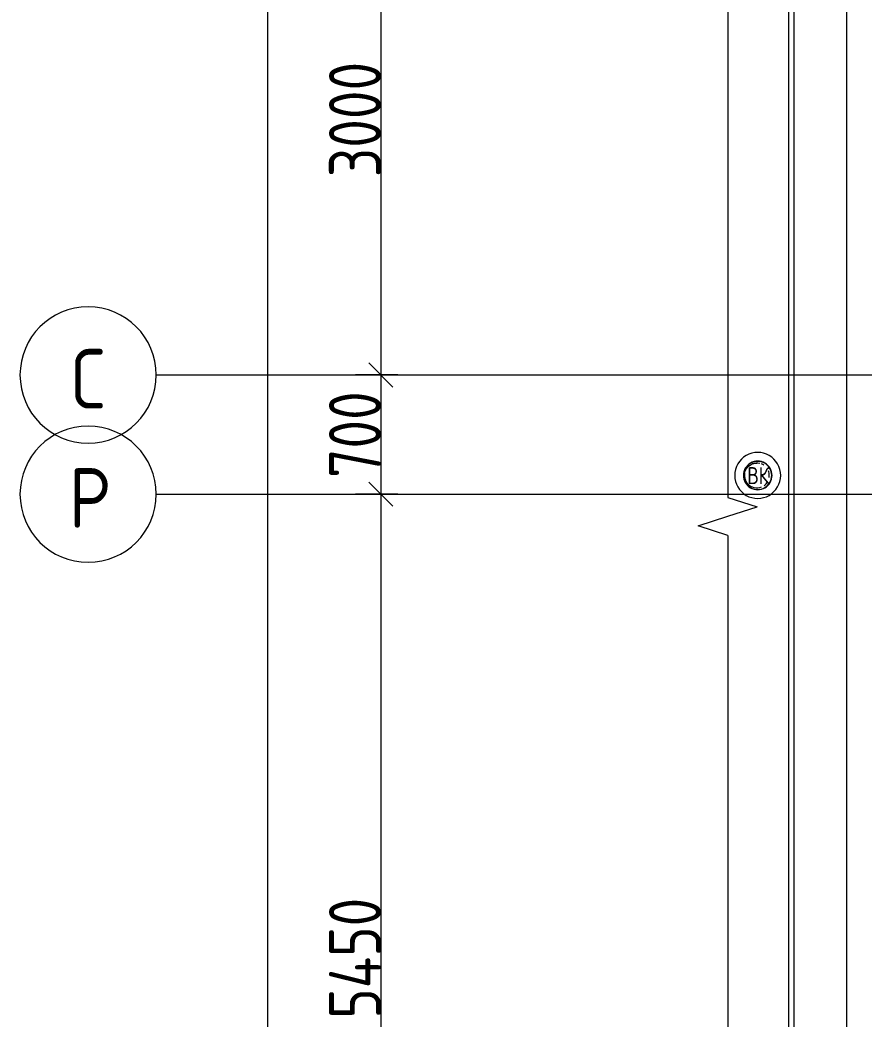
# Model space of a CAD drawing. Header units: millimetres. Extents: x -592259 to 288321, y -552984 to 293768.
# Drawn here: x 87963 to 92917, y -496087 to -490221 of the extents above; entities that cross this region are included whole.
import ezdxf

# ---------------------------------------------------------------- set-up
doc = ezdxf.new("R2010")
doc.units = ezdxf.units.MM
doc.linetypes.add('ADSK_Линия сетки', pattern=[2500, 2000, -250, 0, -250])
doc.layers.get('Defpoints').update_dxf_attribs({"color": 250})
for name, color, linetype, lineweight in [('Аннотация', 250, 'Continuous', 20), ('Обобщенные модели', 250, 'Continuous', 9), ('Оборудование', 7, 'Continuous', 9), ('Оси', 250, 'Continuous', 9), ('Размеры', 7, 'Continuous', 9), ('Узлы', 250, 'Continuous', 18)]:
    doc.layers.add(name, color=color, linetype=linetype, lineweight=lineweight)
doc.styles.add('GOST Common', font='', dxfattribs={"width": 0.9, "height": 350})
doc.styles.add('GOST Common_1', font='', dxfattribs={"width": 0.9, "height": 250})
doc.styles.add('ISOCPEUR', font='isocpeur.ttf', dxfattribs={"width": 0.8, "height": 100})
doc.styles.add('А3', font='ГОСТ тип А.ttf')
doc.styles.get('GOST Common').set_extended_font_data('GOST Common')
doc.styles.get('GOST Common_1').set_extended_font_data('GOST Common')
doc.dimstyles.new('ADSK_Основной_2_5_мм_Округление_до_10_мм_1', dxfattribs={"dimscale": 304.8, "dimtxt": 0.824897, "dimasz": 0.463911, "dimexe": 0.492126, "dimexo": 0.001615, "dimgap": 6.56168e-05, "dimtad": 1, "dimdec": 0, "dimlfac": 304.8, "dimrnd": 10, "dimdsep": 46, "dimtxsty": 'GOST Common_1', "dimblk1": 'OBLIQUE', "dimblk2": 'OBLIQUE', "dimsah": 1, "dimcen": 0.09, "dimdle": 0.492126, "dimazin": 0, "dimtfac": 1, "dimtdec": 4, "dimtix": 1, "dimtmove": 0, "dimatfit": 3, "dimfxl": 1, "dimtvp": 1, "dimtolj": 1, "dimtzin": 0, "dimlwd": 9, "dimlwe": 9, "dimarcsym": 2})

# ---------------------------------------------------------------- blocks, each defined once
blk = doc.blocks.new('Фартук_СКБ - 141_Фартук_СКБ_790-41422802-АР3_Кладочный план кровли _17_930 С2-3')
at = {"layer": 'Обобщенные модели'}
for p, q in [((11730, -829), (100, -829)), ((11730, -861.15631), (100, -861.15631))]:
    blk.add_line(p, q, dxfattribs=at)
blk = doc.blocks.new('TN_Фановая труба - Фановая труба-V87-АР3_Кладочный план кровли _17_930 С2-3')
at = {"layer": 'Оборудование'}
for p, q in [((68626.1, 51220.1), (68626, 51220.1)), ((68626, 50950.1), (68626.1, 50950.1))]:
    blk.add_line(p, q, dxfattribs=at)
at = {"layer": 'Оборудование', "flags": 128}
for points in [[(68548.2, 51085.1), (68549, 51095.9), (68551.4, 51106.5), (68555.3, 51116.5), (68560.7, 51125.9), (68567.4, 51134.4), (68575.3, 51141.8), (68584.2, 51148), (68593.9, 51152.8), (68604.2, 51156.1), (68614.8, 51157.8), (68621.2, 51158.1)], [(68548.2, 51085.1), (68549, 51074.3), (68551.4, 51063.8), (68555.3, 51053.7), (68560.7, 51044.3), (68567.4, 51035.8), (68575.3, 51028.4), (68584.2, 51022.2), (68593.9, 51017.4), (68604.2, 51014.1), (68614.8, 51012.4), (68621.2, 51012.1)]]:
    blk.add_lwpolyline(points, dxfattribs=at)
at = {"layer": 'Оборудование'}
for centre, major_axis, start_param, end_param in [((68626, 51085.1), (0, 135), 4.712389, 7.853982), ((68626, 51085.1), (0, 84), 4.712389, 7.853982), ((68625.9, 51085.1), (0, 82.6), 4.712389, 7.853982), ((68621.2, 51085.1), (0, 73), 6.039219, 6.675884), ((68621.2, 51085.1), (0, 73), 1.391802, 1.570796), ((68621.2, 51085.1), (0, 73), 0.699522, 0.975086), ((68621.2, 51085.1), (0, 73), 5.694137, 5.890486), ((68621.2, 51085.1), (0, 73), 4.712389, 5.105088), ((68626, 51085.1), (0, 135), 1.570796, 4.712389), ((68626, 51085.1), (0, 84), 1.570796, 4.712389), ((68625.9, 51085.1), (0, 82.6), 1.570796, 4.712389), ((68621.2, 51085.1), (0, 73), 1.570796, 1.963495), ((68621.2, 51085.1), (0, 73), 3.773834, 4.156695), ((68621.2, 51085.1), (0, 73), 4.533395, 4.712389), ((68621.2, 51085.1), (0, 73), 2.552544, 2.748894), ((68621.2, 51085.1), (0, 73), 2.90385, 3.534292)]:
    blk.add_ellipse(centre, major_axis=major_axis, ratio=0.999867, start_param=start_param, end_param=end_param, dxfattribs=at)
blk = doc.blocks.new('ADSK_Обрыв_Линия - По умолчанию-35382580-АР3_Кладочный план кровли _17_930 С2-3')
at = {"layer": 'Узлы'}
for p, q in [((0, 0), (8290, 0)), ((8512.6, 0), (16800, 0))]:
    blk.add_line(p, q, dxfattribs=at)
blk = doc.blocks.new('Ось сетки - Круг_Ø8 мм-39983606-АР3_Кладочный план кровли _17_930 С2-3')
at = {"layer": 'Оси'}
for start, end in [(360, 180), (180, 360)]:
    blk.add_arc((0, 0), 4, start, end, dxfattribs=at)
blk = doc.blocks.new('_Oblique')
at = {"color": 0, "linetype": 'ByBlock', "lineweight": -2}
blk.add_line((-0.5, -0.5), (0.5, 0.5), dxfattribs=at)
blk = doc.blocks.new('*D6513')
at = {"layer": 'Defpoints', "color": 0, "transparency": 16777216}
for p in [(90181.7, -489305.6), (90081.7, -492305.6), (90181.7, -492305.6)]:
    blk.add_point(p, dxfattribs=at)
at = {"layer": 'Размеры', "color": 0, "lineweight": 9, "transparency": 16777216}
for p, q in [((90081.7, -489155.6), (90081.7, -492455.6)), ((90181.2, -489305.6), (89931.7, -489305.6)), ((90181.2, -492305.6), (89931.7, -492305.6))]:
    blk.add_line(p, q, dxfattribs=at)
at = {"layer": 'Размеры', "color": 0, "lineweight": 9, "transparency": 16777216, "xscale": 141.4, "yscale": 141.4, "zscale": 141.4}
for p, rotation in [((90081.7, -489305.6), 90), ((90081.7, -492305.6), 270)]:
    blk.add_blockref('_Oblique', p, dxfattribs=dict(at, rotation=rotation))
at = {"layer": 'Размеры', "color": 0, "transparency": 16777216, "insert": (89929.3, -490805.6), "char_height": 304.8, "width": 756.843, "attachment_point": 5, "rotation": 90, "style": 'А3'}
blk.add_mtext('\\A1;3000', dxfattribs=at)
blk = doc.blocks.new('*D6514')
at = {"layer": 'Defpoints', "color": 0, "transparency": 16777216}
for p in [(90181.7, -492305.6), (90081.7, -493005.6), (90181.7, -493005.6)]:
    blk.add_point(p, dxfattribs=at)
at = {"layer": 'Размеры', "color": 0, "lineweight": 9, "transparency": 16777216}
for p, q in [((90081.7, -492155.6), (90081.7, -493155.6)), ((90181.2, -492305.6), (89931.7, -492305.6)), ((90181.2, -493005.6), (89931.7, -493005.6))]:
    blk.add_line(p, q, dxfattribs=at)
at = {"layer": 'Размеры', "color": 0, "lineweight": 9, "transparency": 16777216, "xscale": 141.4, "yscale": 141.4, "zscale": 141.4}
for p, rotation in [((90081.7, -492305.6), 90), ((90081.7, -493005.6), 270)]:
    blk.add_blockref('_Oblique', p, dxfattribs=dict(at, rotation=rotation))
at = {"layer": 'Размеры', "color": 0, "transparency": 16777216, "insert": (89929.3, -492655.6), "char_height": 304.8, "width": 567.632, "attachment_point": 5, "rotation": 90, "style": 'А3'}
blk.add_mtext('\\A1;700', dxfattribs=at)
blk = doc.blocks.new('*D6515')
at = {"layer": 'Defpoints', "color": 0, "transparency": 16777216}
for p in [(90181.7, -493005.6), (90081.7, -498455.6), (90181.7, -498455.6)]:
    blk.add_point(p, dxfattribs=at)
at = {"layer": 'Размеры', "color": 0, "lineweight": 9, "transparency": 16777216}
for p, q in [((90081.7, -492855.6), (90081.7, -498605.6)), ((90181.2, -493005.6), (89931.7, -493005.6)), ((90181.2, -498455.6), (89931.7, -498455.6))]:
    blk.add_line(p, q, dxfattribs=at)
at = {"layer": 'Размеры', "color": 0, "lineweight": 9, "transparency": 16777216, "xscale": 141.4, "yscale": 141.4, "zscale": 141.4}
for p, rotation in [((90081.7, -493005.6), 90), ((90081.7, -498455.6), 270)]:
    blk.add_blockref('_Oblique', p, dxfattribs=dict(at, rotation=rotation))
at = {"layer": 'Размеры', "color": 0, "transparency": 16777216, "insert": (89929.3, -495730.6), "char_height": 304.8, "width": 782.412, "attachment_point": 5, "rotation": 90, "style": 'А3'}
blk.add_mtext('\\A1;5450', dxfattribs=at)
blk = doc.blocks.new('*D6524')
at = {"layer": 'Defpoints', "color": 0, "transparency": 16777216}
for p in [(90604.6, -485605.6), (89415.3, -543955.6), (91453.6, -543955.6)]:
    blk.add_point(p, dxfattribs=at)
at = {"layer": 'Размеры', "color": 0, "lineweight": 9, "transparency": 16777216}
for p, q in [((89415.3, -485455.6), (89415.3, -544105.6)), ((90604.1, -485605.6), (89265.3, -485605.6)), ((91453.1, -543955.6), (89265.3, -543955.6))]:
    blk.add_line(p, q, dxfattribs=at)
at = {"layer": 'Размеры', "color": 0, "lineweight": 9, "transparency": 16777216, "xscale": 141.4, "yscale": 141.4, "zscale": 141.4}
for p, rotation in [((89415.3, -485605.6), 90), ((89415.3, -543955.6), 270)]:
    blk.add_blockref('_Oblique', p, dxfattribs=dict(at, rotation=rotation))
at = {"layer": 'Размеры', "color": 0, "transparency": 16777216, "insert": (89262.9, -514780.6), "char_height": 304.8, "attachment_point": 5, "rotation": 90, "style": 'А3'}
blk.add_mtext('\\A1;58350', dxfattribs=at)

msp = doc.modelspace()

# ---------------------------------------------------------------- linework, layer by layer
at = {"layer": 'Аннотация'}
for p, q in [((92117.2298, -493025.6404), (92290.4349, -493080.6404)), ((92117.2298, -493025.6404), (92290.4349, -493080.6404)), ((92117.2298, -493135.6404), (92290.4349, -493080.6404)), ((91943.9296, -493191.9491), (92117.2298, -493135.6404)), ((91943.9296, -493191.9491), (92117.2298, -493135.6404)), ((92117.2298, -493248.2577), (91943.9296, -493191.9491)), ((92117.2298, -493248.2577), (91943.9296, -493191.9491))]:
    msp.add_line(p, q, dxfattribs=at)
at = {"layer": 'Оси', "linetype": 'ADSK_Линия сетки', "ltscale": 100}
for p, q in [((92817.2298, -547719.4803), (92817.2298, -482778.6358)), ((88763.207, -492305.6404), (180488.1093, -492305.6404)), ((88763.207, -493005.6404), (180488.1093, -493005.6404))]:
    msp.add_line(p, q, dxfattribs=at)

# ---------------------------------------------------------------- block references
at = {"layer": 'Обобщенные модели', "rotation": 270}
msp.add_blockref('Фартук_СКБ - 141_Фартук_СКБ_790-41422802-АР3_Кладочный план кровли _17_930 С2-3', (93337.2298, -485775.641), dxfattribs=at)
at = {"layer": 'Оборудование'}
msp.add_blockref('TN_Фановая труба - Фановая труба-V87-АР3_Кладочный план кровли _17_930 С2-3', (23667.2298, -543980.641), dxfattribs=at)
at = {"layer": 'Оси', "xscale": 99.99999999999993, "yscale": 99.99999999999993, "zscale": 99.99999999999993, "rotation": 269.9999999999994}
for p in [(88363.207, -492305.6404), (88363.207, -493005.6404)]:
    msp.add_blockref('Ось сетки - Круг_Ø8 мм-39983606-АР3_Кладочный план кровли _17_930 С2-3', p, dxfattribs=at)
at = {"layer": 'Узлы', "rotation": 269.9999999999999}
msp.add_blockref('ADSK_Обрыв_Линия - По умолчанию-35382580-АР3_Кладочный план кровли _17_930 С2-3', (92117.2298, -484735.6404), dxfattribs=at)

# ---------------------------------------------------------------- texts
at = {"layer": 'Аннотация', "insert": (92232.2898, -492846.6855), "char_height": 100, "width": 160.3375, "attachment_point": 1, "style": 'ISOCPEUR'}
msp.add_mtext('ВК', dxfattribs=at)
at = {"layer": 'Оси', "char_height": 350, "attachment_point": 1, "style": 'GOST Common'}
for s, insert, width in [('\\fGOST Common|b0|i0|c204|p34|;\\W.9;С', (88264.7341, -492153.0535), 274.177125), ('\\fGOST Common|b0|i0|c204|p34|;\\W.9;Р', (88249.8841, -492853.0535), 310.253062)]:
    msp.add_mtext(s, dxfattribs=dict(at, insert=insert, width=width))

# ---------------------------------------------------------------- dimensions: what is measured, and where the dimension line sits
at = {"layer": 'Размеры'}
for base, p1, p2, override, picture, middle in [((89415.3189, -543955.6404), (90604.5651, -485605.6404), (91453.579, -543955.6404), {"dimtxt": 1, "dimlfac": 1, "dimpost": '<>', "dimtxsty": 'А3', "dimfxl": 4200}, '*D6524', (89262.8989, -514780.6404)), ((90081.7447, -492305.6404), (90181.7296, -489305.6404), (90181.7296, -492305.6404), {"dimtxt": 1, "dimlfac": 1, "dimpost": '<>', "dimtxsty": 'А3', "dimfxl": 3000}, '*D6513', (89929.3247, -490805.6404)), ((90081.7447, -493005.6404), (90181.7296, -492305.6404), (90181.7296, -493005.6404), {"dimtxt": 1, "dimlfac": 1, "dimpost": '<>', "dimtxsty": 'А3', "dimfxl": 700}, '*D6514', (89929.3247, -492655.6404)), ((90081.7447, -498455.6404), (90181.7296, -493005.6404), (90181.7296, -498455.6404), {"dimtxt": 1, "dimlfac": 1, "dimpost": '<>', "dimtxsty": 'А3', "dimfxl": 5450}, '*D6515', (89929.3247, -495730.6404))]:
    dim = msp.add_linear_dim(base=base, p1=p1, p2=p2, angle=90, dimstyle='ADSK_Основной_2_5_мм_Округление_до_10_мм_1', override=override, dxfattribs=at)
    dim.commit()
    dim.dimension.update_dxf_attribs({"geometry": picture, "text_midpoint": middle})

doc.saveas('drawing.dxf')
